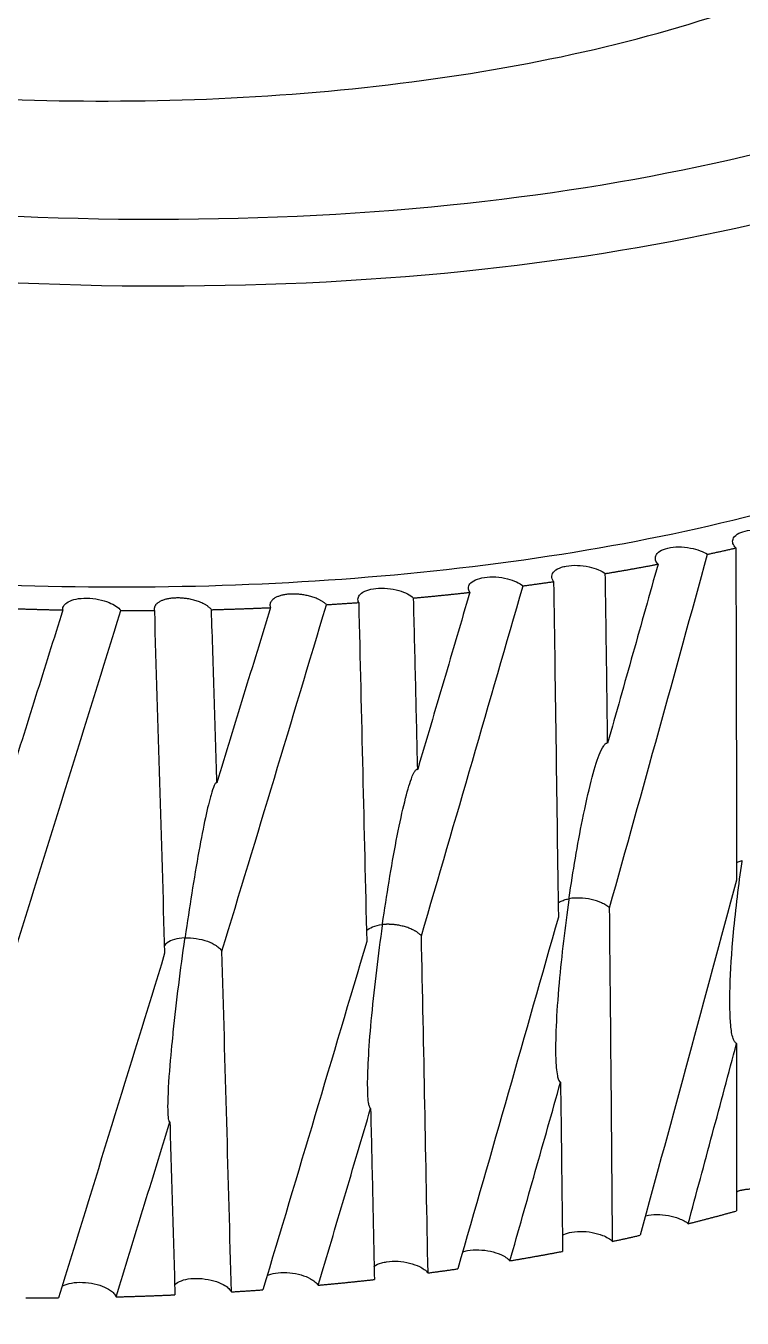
# Model space of a CAD drawing. Header units: millimetres. Extents: x 577 to 7172, y 252 to 2707.
# Drawn here: x 6772.49 to 6779.79, y 2389.91 to 2403.08 of the extents above; entities that cross this region are included whole.
import ezdxf

# ---------------------------------------------------------------- set-up
doc = ezdxf.new("R2010")
doc.units = ezdxf.units.MM
doc.header["$MEASUREMENT"] = 0
doc.layers.add('외형선(ISO)', color=7, linetype='Continuous', lineweight=30)
doc.layers.add('좁은 외형선(ISO)', color=7, linetype='Continuous', lineweight=25)

msp = doc.modelspace()

# ---------------------------------------------------------------- linework, layer by layer
at = {"layer": '외형선(ISO)'}
for points, weights, knots in [([(6759.403, 2414.404), (6756.614, 2413.072), (6756.328, 2411.006), (6755.427, 2404.517), (6769.294, 2402.591), (6783.161, 2400.666), (6784.062, 2407.155), (6784.348, 2409.222), (6782.028, 2411.263)], [0.859654051037, 0.883443540093, 1, 0.707106781187, 1, 0.707106781187, 1, 0.883443540093, 0.859654051037], [5.658089, 5.658089, 5.658089, 6.283185, 6.283185, 7.853982, 7.853982, 9.424778, 9.424778, 10.049874, 10.049874, 10.049874]), ([(6752.87, 2407.917), (6751.776, 2400.037), (6768.615, 2397.7), (6785.453, 2395.362), (6786.547, 2403.241)], [1, 0.707106781187, 1, 0.707106781187, 1], [0, 0, 0, 1.570796, 1.570796, 3.141593, 3.141593, 3.141593]), ([(6751.449, 2399.638), (6751.13, 2399.017), (6751.038, 2398.356), (6749.912, 2390.245), (6767.246, 2387.839), (6784.579, 2385.432), (6785.705, 2393.544), (6785.8, 2394.227), (6785.649, 2394.935)], [0.941983509372, 0.967352736218, 1, 0.707106781187, 1, 0.707106781187, 1, 0.966269938786, 0.940308695397], [2.966504, 2.966504, 2.966504, 3.141593, 3.141593, 4.712389, 4.712389, 6.283185, 6.283185, 6.464081, 6.464081, 6.464081]), ([(6774.378, 2397.128), (6774.306, 2397.218), (6774.116, 2397.242), (6773.813, 2397.282), (6773.795, 2397.142), (6773.793, 2397.131), (6773.796, 2397.119)], [0.877732975923, 0.794046934739, 1, 0.707106781187, 1, 0.967951893007, 0.942917134879], [0.466263, 0.466263, 0.466263, 1.570796, 1.570796, 3.141593, 3.141593, 3.313468, 3.313468, 3.313468]), ([(6775.55, 2397.179), (6775.471, 2397.259), (6775.297, 2397.282), (6774.993, 2397.322), (6774.975, 2397.183), (6774.973, 2397.166), (6774.979, 2397.149)], [0.86774625301, 0.807962858915, 1, 0.707106781187, 1, 0.953098881555, 0.921218356077], [0.540895, 0.540895, 0.540895, 1.570796, 1.570796, 3.141593, 3.141593, 3.393125, 3.393125, 3.393125]), ([(6750.43, 2393.98), (6749.304, 2385.868), (6766.638, 2383.462), (6774.564, 2382.362), (6780.138, 2384.447)], [1, 0.707106781187, 1, 0.840755135543, 0.854671855083], [0, 0, 0, 1.570796, 1.570796, 2.424832, 2.424832, 2.424832]), ([(6776.518, 2393.803), (6776.443, 2393.891), (6776.26, 2393.916), (6776.187, 2393.926), (6776.12, 2393.919)], [0.873896122165, 0.798972037873, 1, 0.909716183117, 0.87509202011], [0.492677, 0.492677, 0.492677, 1.570796, 1.570796, 2.054992, 2.054992, 2.054992]), ([(6780.193, 2391.138), (6780.109, 2391.2), (6779.968, 2391.217), (6779.826, 2391.235), (6779.73, 2391.195)], [0.855278432534, 0.837659160717, 1, 0.836624428416, 0.855510347887], [0.700157, 0.700157, 0.700157, 1.570796, 1.570796, 2.446985, 2.446985, 2.446985])]:
    msp.add_rational_spline(points, weights, degree=2, knots=knots, dxfattribs=at)
for points, knots in [([(6780.275, 2389.201), (6778.975, 2388.714), (6777.447, 2388.353), (6774.186, 2387.932), (6772.413, 2387.865), (6768.849, 2388.018), (6767.013, 2388.24), (6763.505, 2388.938), (6761.79, 2389.421), (6758.675, 2390.589), (6757.235, 2391.288), (6754.804, 2392.827), (6753.782, 2393.685), (6752.283, 2395.48), (6751.792, 2396.443), (6751.543, 2397.842), (6751.533, 2398.287), (6751.593, 2398.721)], [0, 0, 0, 0, 0.551864, 0.551864, 1.097381, 1.097381, 1.638641, 1.638641, 2.176484, 2.176484, 2.716093, 2.716093, 3.260291, 3.260291, 3.810205, 3.810205, 4.064472, 4.064472, 4.064472, 4.064472]), ([(6779.723, 2397.757), (6779.709, 2397.772), (6779.699, 2397.787), (6779.689, 2397.818), (6779.689, 2397.833), (6779.701, 2397.866), (6779.715, 2397.883), (6779.758, 2397.91), (6779.785, 2397.921), (6779.85, 2397.937), (6779.887, 2397.941), (6779.966, 2397.942), (6780.007, 2397.938), (6780.078, 2397.925), (6780.109, 2397.917), (6780.164, 2397.897), (6780.188, 2397.886), (6780.209, 2397.873)], [-0.08671668, -0.08671668, -0.08671668, -0.08671668, -0.07725883, -0.07725883, -0.06749905, -0.06749905, -0.05526344, -0.05526344, -0.04330913, -0.04330913, -0.0309627, -0.0309627, -0.01883371, -0.01883371, -0.00902611, -0.00902611, -0.000001, -0.000001, -0.000001, -0.000001]), ([(6778.93, 2397.592), (6778.918, 2397.606), (6778.909, 2397.62), (6778.902, 2397.648), (6778.902, 2397.662), (6778.914, 2397.694), (6778.928, 2397.71), (6778.97, 2397.737), (6778.998, 2397.748), (6779.063, 2397.764), (6779.101, 2397.768), (6779.18, 2397.768), (6779.221, 2397.764), (6779.296, 2397.75), (6779.329, 2397.741), (6779.388, 2397.719), (6779.413, 2397.707), (6779.434, 2397.693)], [-0.08672233, -0.08672233, -0.08672233, -0.08672233, -0.07796023, -0.07796023, -0.06898257, -0.06898257, -0.05690188, -0.05690188, -0.04495717, -0.04495717, -0.03254968, -0.03254968, -0.02029288, -0.02029288, -0.00968889, -0.00968889, -0.000001, -0.000001, -0.000001, -0.000001]), ([(6778.436, 2394.089), (6778.604, 2394.689), (6778.771, 2395.289), (6779.104, 2396.491), (6779.27, 2397.092), (6779.434, 2397.693)], [0.000001, 0.000001, 0.000001, 0.000001, 0.2024334, 0.2024334, 0.4049747, 0.4049747, 0.4049747, 0.4049747]), ([(6779.723, 2397.757), (6779.725, 2397.192), (6779.726, 2396.627), (6779.729, 2395.5), (6779.73, 2394.937), (6779.731, 2394.374)], [0.000001, 0.000001, 0.000001, 0.000001, 0.2022597, 0.2022597, 0.4043672, 0.4043672, 0.4043672, 0.4043672]), ([(6777.866, 2397.414), (6777.852, 2397.433), (6777.846, 2397.452), (6777.849, 2397.489), (6777.859, 2397.506), (6777.893, 2397.537), (6777.917, 2397.551), (6777.961, 2397.565), (6777.977, 2397.569), (6778.029, 2397.579), (6778.067, 2397.581), (6778.147, 2397.579), (6778.188, 2397.574), (6778.261, 2397.558), (6778.293, 2397.547), (6778.349, 2397.524), (6778.373, 2397.511), (6778.392, 2397.496)], [-0.08673246, -0.08673246, -0.08673246, -0.08673246, -0.07510351, -0.07510351, -0.06303796, -0.06303796, -0.05072624, -0.05072624, -0.04480977, -0.04480977, -0.03243709, -0.03243709, -0.02036734, -0.02036734, -0.00975888, -0.00975888, -0.000001, -0.000001, -0.000001, -0.000001]), ([(6778.93, 2397.592), (6778.844, 2397.288), (6778.759, 2396.984), (6778.588, 2396.376), (6778.502, 2396.073), (6778.416, 2395.769)], [0.000001, 0.000001, 0.000001, 0.000001, 0.1025075, 0.1025075, 0.2050094, 0.2050094, 0.2050094, 0.2050094]), ([(6777.012, 2397.305), (6777.003, 2397.32), (6776.998, 2397.334), (6776.999, 2397.363), (6777.003, 2397.377), (6777.025, 2397.407), (6777.045, 2397.421), (6777.096, 2397.444), (6777.126, 2397.452), (6777.196, 2397.463), (6777.236, 2397.464), (6777.316, 2397.459), (6777.357, 2397.453), (6777.428, 2397.435), (6777.459, 2397.424), (6777.513, 2397.399), (6777.536, 2397.386), (6777.554, 2397.371)], [-0.086721, -0.086721, -0.086721, -0.086721, -0.07756486, -0.07756486, -0.06836785, -0.06836785, -0.05629002, -0.05629002, -0.04471931, -0.04471931, -0.03230156, -0.03230156, -0.02020679, -0.02020679, -0.00973548, -0.00973548, -0.000001, -0.000001, -0.000001, -0.000001]), ([(6777.866, 2397.414), (6777.874, 2396.844), (6777.882, 2396.273), (6777.898, 2395.134), (6777.906, 2394.565), (6777.914, 2393.996)], [0.000001, 0.000001, 0.000001, 0.000001, 0.2022283, 0.2022283, 0.4043452, 0.4043452, 0.4043452, 0.4043452]), ([(6778.416, 2395.769), (6778.413, 2396.057), (6778.409, 2396.345), (6778.401, 2396.92), (6778.397, 2397.208), (6778.392, 2397.496)], [0.0000012, 0.0000012, 0.0000012, 0.0000012, 0.102522, 0.102522, 0.2050474, 0.2050474, 0.2050474, 0.2050474]), ([(6772.863, 2397.125), (6772.861, 2397.142), (6772.865, 2397.157), (6772.884, 2397.185), (6772.898, 2397.197), (6772.939, 2397.22), (6772.967, 2397.23), (6773.032, 2397.243), (6773.068, 2397.246), (6773.147, 2397.245), (6773.188, 2397.241), (6773.266, 2397.225), (6773.302, 2397.215), (6773.361, 2397.19), (6773.385, 2397.178), (6773.425, 2397.15), (6773.442, 2397.134), (6773.453, 2397.119)], [-0.08672209, -0.08672209, -0.08672209, -0.08672209, -0.0765839, -0.0765839, -0.0668564, -0.0668564, -0.05522703, -0.05522703, -0.0434127, -0.0434127, -0.03110254, -0.03110254, -0.01935645, -0.01935645, -0.00992465, -0.00992465, -0.000001, -0.000001, -0.000001, -0.000001]), ([(6775.879, 2397.201), (6775.872, 2397.216), (6775.87, 2397.23), (6775.875, 2397.259), (6775.882, 2397.272), (6775.909, 2397.3), (6775.932, 2397.314), (6775.987, 2397.334), (6776.019, 2397.341), (6776.091, 2397.349), (6776.132, 2397.349), (6776.212, 2397.341), (6776.251, 2397.334), (6776.32, 2397.314), (6776.35, 2397.302), (6776.401, 2397.276), (6776.422, 2397.262), (6776.438, 2397.247)], [-0.08671472, -0.08671472, -0.08671472, -0.08671472, -0.07748704, -0.07748704, -0.0683157, -0.0683157, -0.05612878, -0.05612878, -0.04454179, -0.04454179, -0.03216327, -0.03216327, -0.02025304, -0.02025304, -0.00990414, -0.00990414, -0.000001, -0.000001, -0.000001, -0.000001]), ([(6776.48, 2395.501), (6776.473, 2395.792), (6776.467, 2396.083), (6776.453, 2396.664), (6776.446, 2396.956), (6776.438, 2397.247)], [0.0000024, 0.0000024, 0.0000024, 0.0000024, 0.1025227, 0.1025227, 0.2050486, 0.2050486, 0.2050486, 0.2050486]), ([(6777.012, 2397.305), (6776.923, 2397.004), (6776.835, 2396.703), (6776.657, 2396.102), (6776.569, 2395.801), (6776.48, 2395.501)], [0.000001, 0.000001, 0.000001, 0.000001, 0.1025079, 0.1025079, 0.2050094, 0.2050094, 0.2050094, 0.2050094]), ([(6776.518, 2393.803), (6776.692, 2394.397), (6776.865, 2394.991), (6777.211, 2396.181), (6777.383, 2396.776), (6777.554, 2397.371)], [0.000001, 0.000001, 0.000001, 0.000001, 0.2024334, 0.2024334, 0.4049748, 0.4049748, 0.4049748, 0.4049748]), ([(6772.863, 2397.125), (6772.771, 2396.831), (6772.678, 2396.537), (6772.493, 2395.948), (6772.401, 2395.654), (6772.308, 2395.36)], [0.000001, 0.000001, 0.000001, 0.000001, 0.102488, 0.102488, 0.2049842, 0.2049842, 0.2049842, 0.2049842]), ([(6772.368, 2393.624), (6772.55, 2394.206), (6772.731, 2394.787), (6773.093, 2395.952), (6773.274, 2396.535), (6773.453, 2397.119)], [0.0000788, 0.0000788, 0.0000788, 0.0000788, 0.2024889, 0.2024889, 0.4050617, 0.4050617, 0.4050617, 0.4050617]), ([(6773.796, 2397.119), (6773.813, 2396.536), (6773.83, 2395.954), (6773.865, 2394.79), (6773.883, 2394.208), (6773.901, 2393.627)], [0.000001, 0.000001, 0.000001, 0.000001, 0.2022597, 0.2022597, 0.4043539, 0.4043539, 0.4043539, 0.4043539]), ([(6774.433, 2395.364), (6774.424, 2395.658), (6774.415, 2395.952), (6774.397, 2396.54), (6774.388, 2396.834), (6774.378, 2397.128)], [0, 0, 0, 0, 0.102515, 0.102515, 0.205021, 0.205021, 0.205021, 0.205021]), ([(6774.979, 2397.149), (6774.888, 2396.851), (6774.797, 2396.553), (6774.615, 2395.959), (6774.524, 2395.661), (6774.433, 2395.364)], [0.000001, 0.000001, 0.000001, 0.000001, 0.1024871, 0.1024871, 0.2049823, 0.2049823, 0.2049823, 0.2049823]), ([(6774.484, 2393.647), (6774.663, 2394.235), (6774.842, 2394.823), (6775.197, 2396), (6775.374, 2396.59), (6775.55, 2397.179)], [0, 0, 0, 0, 0.2024215, 0.2024215, 0.4049267, 0.4049267, 0.4049267, 0.4049267]), ([(6775.879, 2397.201), (6775.893, 2396.624), (6775.906, 2396.048), (6775.933, 2394.896), (6775.947, 2394.321), (6775.961, 2393.746)], [0.000001, 0.000001, 0.000001, 0.000001, 0.2022282, 0.2022282, 0.4043452, 0.4043452, 0.4043452, 0.4043452]), ([(6778.023, 2394.183), (6778.024, 2394.186), (6778.024, 2394.19), (6778.063, 2394.46), (6778.109, 2394.735), (6778.22, 2395.285), (6778.279, 2395.516), (6778.343, 2395.68), (6778.359, 2395.718), (6778.382, 2395.751), (6778.39, 2395.76), (6778.4, 2395.767), (6778.403, 2395.769), (6778.41, 2395.77), (6778.413, 2395.77), (6778.416, 2395.769)], [-0.0012119, -0.0012119, -0.0012119, -0.0012119, 0, 0, 0.0917689, 0.0917689, 0.2002994, 0.2002994, 0.2272325, 0.2272325, 0.2368235, 0.2368235, 0.2408067, 0.2408067, 0.2443109, 0.2443109, 0.2443109, 0.2443109]), ([(6776.12, 2393.919), (6776.121, 2393.922), (6776.121, 2393.926), (6776.163, 2394.213), (6776.211, 2394.509), (6776.315, 2395.046), (6776.365, 2395.257), (6776.418, 2395.413), (6776.432, 2395.449), (6776.451, 2395.483), (6776.458, 2395.492), (6776.467, 2395.499), (6776.469, 2395.501), (6776.475, 2395.502), (6776.477, 2395.502), (6776.48, 2395.501)], [-0.0011975, -0.0011975, -0.0011975, -0.0011975, 0, 0, 0.0977703, 0.0977703, 0.1974615, 0.1974615, 0.2232164, 0.2232164, 0.2329359, 0.2329359, 0.2369454, 0.2369454, 0.2404478, 0.2404478, 0.2404478, 0.2404478]), ([(6774.433, 2395.364), (6774.431, 2395.365), (6774.429, 2395.365), (6774.425, 2395.364), (6774.423, 2395.362), (6774.416, 2395.355), (6774.411, 2395.345), (6774.395, 2395.312), (6774.383, 2395.275), (6774.34, 2395.124), (6774.296, 2394.924), (6774.2, 2394.394), (6774.152, 2394.088), (6774.11, 2393.791), (6774.109, 2393.788), (6774.109, 2393.784)], [-0.2385344, -0.2385344, -0.2385344, -0.2385344, -0.2350932, -0.2350932, -0.231099, -0.231099, -0.2213571, -0.2213571, -0.1957853, -0.1957853, -0.100959, -0.100959, 0, 0, 0.0011867, 0.0011867, 0.0011867, 0.0011867]), ([(6779.731, 2392.708), (6779.728, 2392.709), (6779.724, 2392.711), (6779.716, 2392.718), (6779.713, 2392.722), (6779.704, 2392.736), (6779.699, 2392.747), (6779.683, 2392.794), (6779.676, 2392.845), (6779.652, 2393.088), (6779.662, 2393.427), (6779.711, 2393.96), (6779.725, 2394.083), (6779.753, 2394.322), (6779.769, 2394.442), (6779.787, 2394.564), (6779.787, 2394.567), (6779.788, 2394.571)], [-0.2701523, -0.2701523, -0.2701523, -0.2701523, -0.2651018, -0.2651018, -0.2598008, -0.2598008, -0.2505391, -0.2505391, -0.2185043, -0.2185043, -0.0811759, -0.0811759, -0.0405628, -0.0405628, 0, 0, 0.0012287, 0.0012287, 0.0012287, 0.0012287]), ([(6779.788, 2394.571), (6779.787, 2394.571), (6779.786, 2394.57), (6779.77, 2394.566), (6779.756, 2394.561), (6779.739, 2394.553), (6779.735, 2394.551), (6779.73, 2394.549)], [-0.047470689, -0.047470689, -0.047470689, -0.047470689, -0.047197975, -0.047197975, -0.041371968, -0.041371968, -0.03918041, -0.03918041, -0.03918041, -0.03918041]), ([(6779.73, 2394.373), (6779.568, 2393.769), (6779.404, 2393.165), (6779.077, 2391.958), (6778.912, 2391.356), (6778.747, 2390.753)], [0, 0, 0, 0, 0.202344, 0.202344, 0.4046361, 0.4046361, 0.4046361, 0.4046361]), ([(6778.023, 2394.183), (6778.023, 2394.179), (6778.022, 2394.176), (6777.983, 2393.899), (6777.947, 2393.606), (6777.893, 2393.002), (6777.881, 2392.733), (6777.889, 2392.497), (6777.893, 2392.427), (6777.907, 2392.364), (6777.911, 2392.349), (6777.919, 2392.331), (6777.922, 2392.326), (6777.927, 2392.319), (6777.929, 2392.318), (6777.933, 2392.315), (6777.935, 2392.314), (6777.936, 2392.313)], [-0.1175619, -0.1175619, -0.1175619, -0.1175619, -0.1170011, -0.1170011, -0.0735952, -0.0735952, -0.0239366, -0.0239366, -0.0085332, -0.0085332, -0.004356, -0.004356, -0.0021386, -0.0021386, -0.0010841, -0.0010841, -0.0000011, -0.0000011, -0.0000011, -0.0000011]), ([(6777.912, 2394.14), (6777.919, 2394.144), (6777.926, 2394.149), (6777.945, 2394.159), (6777.958, 2394.165), (6777.988, 2394.175), (6778.004, 2394.179), (6778.022, 2394.182), (6778.023, 2394.182), (6778.023, 2394.183)], [0.03119285, 0.03119285, 0.03119285, 0.03119285, 0.03513985, 0.03513985, 0.04109188, 0.04109188, 0.04720907, 0.04720907, 0.04748325, 0.04748325, 0.04748325, 0.04748325]), ([(6778.436, 2394.089), (6778.425, 2394.099), (6778.413, 2394.108), (6778.385, 2394.125), (6778.369, 2394.133), (6778.322, 2394.155), (6778.287, 2394.166), (6778.211, 2394.183), (6778.171, 2394.188), (6778.094, 2394.191), (6778.058, 2394.189), (6778.025, 2394.183), (6778.024, 2394.183), (6778.023, 2394.183)], [-0.04723717, -0.04723717, -0.04723717, -0.04723717, -0.04103258, -0.04103258, -0.03493638, -0.03493638, -0.02351647, -0.02351647, -0.01148692, -0.01148692, 0, 0, 0.00027503, 0.00027503, 0.00027503, 0.00027503]), ([(6778.466, 2390.691), (6778.462, 2391.257), (6778.458, 2391.822), (6778.447, 2392.955), (6778.442, 2393.522), (6778.436, 2394.089)], [0.000001, 0.000001, 0.000001, 0.000001, 0.2024117, 0.2024117, 0.4048476, 0.4048476, 0.4048476, 0.4048476]), ([(6775.958, 2393.856), (6775.959, 2393.856), (6775.959, 2393.856), (6775.973, 2393.872), (6775.994, 2393.885), (6776.048, 2393.907), (6776.081, 2393.915), (6776.119, 2393.919), (6776.12, 2393.919), (6776.12, 2393.919)], [0.02333501, 0.02333501, 0.02333501, 0.02333501, 0.02364131, 0.02364131, 0.03497217, 0.03497217, 0.0472322, 0.0472322, 0.04750759, 0.04750759, 0.04750759, 0.04750759]), ([(6776.12, 2393.919), (6776.12, 2393.916), (6776.119, 2393.912), (6776.077, 2393.615), (6776.038, 2393.297), (6775.981, 2392.699), (6775.966, 2392.452), (6775.967, 2392.224), (6775.969, 2392.155), (6775.978, 2392.093), (6775.981, 2392.08), (6775.987, 2392.063), (6775.989, 2392.057), (6775.993, 2392.051), (6775.995, 2392.049), (6775.997, 2392.047), (6775.999, 2392.046), (6776, 2392.045)], [-0.1122428, -0.1122428, -0.1122428, -0.1122428, -0.111709, -0.111709, -0.0667872, -0.0667872, -0.0231368, -0.0231368, -0.0080983, -0.0080983, -0.0041816, -0.0041816, -0.0020551, -0.0020551, -0.0010411, -0.0010411, -0.0000016, -0.0000016, -0.0000016, -0.0000016]), ([(6774.109, 2393.784), (6774.108, 2393.784), (6774.107, 2393.784), (6774.067, 2393.783), (6774.031, 2393.777), (6773.971, 2393.759), (6773.946, 2393.748), (6773.915, 2393.724), (6773.905, 2393.714), (6773.899, 2393.702)], [-0.04752686, -0.04752686, -0.04752686, -0.04752686, -0.04725051, -0.04725051, -0.03493475, -0.03493475, -0.02364965, -0.02364965, -0.01564354, -0.01564354, -0.01564354, -0.01564354]), ([(6773.953, 2391.908), (6773.952, 2391.909), (6773.95, 2391.911), (6773.947, 2391.917), (6773.945, 2391.922), (6773.942, 2391.935), (6773.94, 2391.945), (6773.936, 2391.985), (6773.935, 2392.025), (6773.935, 2392.291), (6773.976, 2392.698), (6774.022, 2393.138), (6774.064, 2393.47), (6774.108, 2393.777), (6774.108, 2393.781), (6774.109, 2393.784)], [-0.1572471, -0.1572471, -0.1572471, -0.1572471, -0.1560649, -0.1560649, -0.1548522, -0.1548522, -0.152721, -0.152721, -0.146331, -0.146331, -0.104388, -0.104388, 0, 0, 0.0011863, 0.0011863, 0.0011863, 0.0011863]), ([(6774.109, 2393.784), (6774.11, 2393.784), (6774.11, 2393.784), (6774.147, 2393.785), (6774.185, 2393.783), (6774.262, 2393.771), (6774.301, 2393.762), (6774.37, 2393.737), (6774.4, 2393.722), (6774.438, 2393.697), (6774.449, 2393.688), (6774.47, 2393.668), (6774.478, 2393.657), (6774.484, 2393.647)], [-0.04749689, -0.04749689, -0.04749689, -0.04749689, -0.04722014, -0.04722014, -0.03593273, -0.03593273, -0.02373182, -0.02373182, -0.01252997, -0.01252997, -0.00643005, -0.00643005, -0.00002292, -0.00002292, -0.00002292, -0.00002292]), ([(6776.586, 2390.369), (6776.575, 2390.94), (6776.564, 2391.512), (6776.542, 2392.657), (6776.53, 2393.23), (6776.518, 2393.803)], [0.000001, 0.000001, 0.000001, 0.000001, 0.2024117, 0.2024117, 0.4048476, 0.4048476, 0.4048476, 0.4048476]), ([(6773.901, 2393.627), (6773.721, 2393.041), (6773.541, 2392.455), (6773.18, 2391.285), (6772.999, 2390.7), (6772.818, 2390.116)], [0, 0, 0, 0, 0.2023715, 0.2023715, 0.4046635, 0.4046635, 0.4046635, 0.4046635]), ([(6774.582, 2390.176), (6774.566, 2390.754), (6774.55, 2391.332), (6774.518, 2392.489), (6774.501, 2393.068), (6774.484, 2393.647)], [0.000001, 0.000001, 0.000001, 0.000001, 0.202444, 0.202444, 0.4048711, 0.4048711, 0.4048711, 0.4048711]), ([(6779.238, 2390.871), (6779.32, 2391.177), (6779.403, 2391.483), (6779.567, 2392.095), (6779.649, 2392.402), (6779.731, 2392.708)], [0.000001, 0.000001, 0.000001, 0.000001, 0.1025044, 0.1025044, 0.205043, 0.205043, 0.205043, 0.205043]), ([(6779.731, 2392.708), (6779.731, 2392.423), (6779.731, 2392.139), (6779.73, 2391.57), (6779.73, 2391.286), (6779.729, 2391.001)], [0, 0, 0, 0, 0.102521, 0.102521, 0.2050243, 0.2050243, 0.2050243, 0.2050243]), ([(6777.421, 2390.493), (6777.507, 2390.797), (6777.593, 2391.1), (6777.765, 2391.706), (6777.851, 2392.01), (6777.936, 2392.313)], [0.000001, 0.000001, 0.000001, 0.000001, 0.1025328, 0.1025328, 0.2050688, 0.2050688, 0.2050688, 0.2050688]), ([(6777.936, 2392.313), (6777.94, 2392.026), (6777.944, 2391.738), (6777.95, 2391.163), (6777.954, 2390.876), (6777.957, 2390.589)], [0.0000012, 0.0000012, 0.0000012, 0.0000012, 0.1025275, 0.1025275, 0.2050495, 0.2050495, 0.2050495, 0.2050495]), ([(6775.467, 2390.244), (6775.556, 2390.544), (6775.645, 2390.844), (6775.823, 2391.444), (6775.912, 2391.745), (6776, 2392.045)], [0.000001, 0.000001, 0.000001, 0.000001, 0.1025332, 0.1025332, 0.2050688, 0.2050688, 0.2050688, 0.2050688]), ([(6776, 2392.045), (6776.007, 2391.754), (6776.014, 2391.464), (6776.027, 2390.883), (6776.033, 2390.592), (6776.039, 2390.302)], [0.0000028, 0.0000028, 0.0000028, 0.0000028, 0.1025287, 0.1025287, 0.2050511, 0.2050511, 0.2050511, 0.2050511]), ([(6773.407, 2390.125), (6773.498, 2390.422), (6773.589, 2390.719), (6773.771, 2391.313), (6773.862, 2391.61), (6773.953, 2391.908)], [0.000001, 0.000001, 0.000001, 0.000001, 0.1025131, 0.1025131, 0.2050576, 0.2050576, 0.2050576, 0.2050576]), ([(6773.954, 2391.908), (6773.962, 2391.614), (6773.971, 2391.32), (6773.989, 2390.733), (6773.998, 2390.439), (6774.006, 2390.146)], [0, 0, 0, 0, 0.1025356, 0.1025356, 0.2050389, 0.2050389, 0.2050389, 0.2050389]), ([(6778.801, 2390.951), (6778.803, 2390.951), (6778.805, 2390.952), (6778.84, 2390.96), (6778.877, 2390.964), (6778.957, 2390.965), (6778.997, 2390.961), (6779.075, 2390.947), (6779.111, 2390.937), (6779.162, 2390.917), (6779.18, 2390.908), (6779.212, 2390.89), (6779.226, 2390.881), (6779.238, 2390.871)], [0.04869151, 0.04869151, 0.04869151, 0.04869151, 0.049388, 0.049388, 0.06176915, 0.06176915, 0.07396298, 0.07396298, 0.0854305, 0.0854305, 0.09213987, 0.09213987, 0.0987921, 0.0987921, 0.0987921, 0.0987921]), ([(6777.955, 2390.753), (6777.975, 2390.765), (6777.999, 2390.774), (6778.06, 2390.788), (6778.098, 2390.793), (6778.177, 2390.793), (6778.218, 2390.789), (6778.295, 2390.775), (6778.331, 2390.765), (6778.385, 2390.744), (6778.404, 2390.734), (6778.439, 2390.714), (6778.454, 2390.703), (6778.466, 2390.691)], [0.03733178, 0.03733178, 0.03733178, 0.03733178, 0.04776602, 0.04776602, 0.06015468, 0.06015468, 0.07236195, 0.07236195, 0.08384605, 0.08384605, 0.09128382, 0.09128382, 0.09879308, 0.09879308, 0.09879308, 0.09879308]), ([(6776.939, 2390.584), (6776.954, 2390.589), (6776.971, 2390.593), (6777.025, 2390.603), (6777.063, 2390.606), (6777.144, 2390.603), (6777.184, 2390.598), (6777.26, 2390.582), (6777.295, 2390.57), (6777.346, 2390.548), (6777.363, 2390.538), (6777.396, 2390.517), (6777.41, 2390.505), (6777.421, 2390.493)], [0.0413867, 0.0413867, 0.0413867, 0.0413867, 0.04789261, 0.04789261, 0.06029354, 0.06029354, 0.07242346, 0.07242346, 0.08384725, 0.08384725, 0.09115343, 0.09115343, 0.09879017, 0.09879017, 0.09879017, 0.09879017]), ([(6776.036, 2390.435), (6776.037, 2390.436), (6776.037, 2390.436), (6776.057, 2390.452), (6776.083, 2390.464), (6776.13, 2390.477), (6776.146, 2390.48), (6776.2, 2390.488), (6776.239, 2390.49), (6776.32, 2390.485), (6776.36, 2390.479), (6776.434, 2390.46), (6776.468, 2390.448), (6776.516, 2390.425), (6776.533, 2390.415), (6776.563, 2390.393), (6776.576, 2390.381), (6776.586, 2390.369)], [0.02943602, 0.02943602, 0.02943602, 0.02943602, 0.02981357, 0.02981357, 0.0420763, 0.0420763, 0.04800815, 0.04800815, 0.0604069, 0.0604069, 0.07245253, 0.07245253, 0.08379822, 0.08379822, 0.09106188, 0.09106188, 0.09878837, 0.09878837, 0.09878837, 0.09878837]), ([(6772.855, 2390.233), (6772.874, 2390.245), (6772.899, 2390.255), (6772.96, 2390.269), (6772.996, 2390.273), (6773.073, 2390.274), (6773.114, 2390.271), (6773.193, 2390.257), (6773.231, 2390.247), (6773.297, 2390.222), (6773.325, 2390.207), (6773.362, 2390.181), (6773.375, 2390.171), (6773.394, 2390.149), (6773.402, 2390.137), (6773.407, 2390.125)], [0.02677489, 0.02677489, 0.02677489, 0.02677489, 0.03762294, 0.03762294, 0.04938716, 0.04938716, 0.06175996, 0.06175996, 0.07352254, 0.07352254, 0.08477997, 0.08477997, 0.09160718, 0.09160718, 0.0987863, 0.0987863, 0.0987863, 0.0987863]), ([(6774.003, 2390.246), (6774.008, 2390.251), (6774.012, 2390.256), (6774.037, 2390.276), (6774.062, 2390.288), (6774.123, 2390.306), (6774.157, 2390.311), (6774.233, 2390.315), (6774.274, 2390.313), (6774.355, 2390.302), (6774.393, 2390.293), (6774.461, 2390.269), (6774.491, 2390.256), (6774.531, 2390.231), (6774.544, 2390.221), (6774.567, 2390.199), (6774.576, 2390.188), (6774.582, 2390.176)], [0.02167837, 0.02167837, 0.02167837, 0.02167837, 0.02540078, 0.02540078, 0.03771756, 0.03771756, 0.04940517, 0.04940517, 0.06186337, 0.06186337, 0.07368432, 0.07368432, 0.08485687, 0.08485687, 0.09161836, 0.09161836, 0.09878847, 0.09878847, 0.09878847, 0.09878847]), ([(6774.946, 2390.343), (6774.951, 2390.346), (6774.957, 2390.348), (6774.99, 2390.36), (6775.022, 2390.367), (6775.094, 2390.375), (6775.135, 2390.375), (6775.215, 2390.367), (6775.255, 2390.359), (6775.327, 2390.338), (6775.359, 2390.326), (6775.404, 2390.301), (6775.42, 2390.291), (6775.447, 2390.268), (6775.459, 2390.256), (6775.467, 2390.244)], [0.03408662, 0.03408662, 0.03408662, 0.03408662, 0.03660171, 0.03660171, 0.04817802, 0.04817802, 0.06058538, 0.06058538, 0.0725538, 0.0725538, 0.08383648, 0.08383648, 0.09105151, 0.09105151, 0.09878769, 0.09878769, 0.09878769, 0.09878769])]:
    msp.add_open_spline(points, degree=3, knots=knots, dxfattribs=at)
for points, weights in [([(6779.434, 2397.693), (6779.58, 2397.724), (6779.723, 2397.757)], [0.85696326618, 0.856415803121, 0.855956236465]), ([(6778.392, 2397.496), (6778.664, 2397.541), (6778.93, 2397.592)], [0.861889523233, 0.860354729246, 0.859102511447]), ([(6777.554, 2397.371), (6777.711, 2397.392), (6777.866, 2397.414)], [0.867238859508, 0.866129649887, 0.865110341897]), ([(6776.438, 2397.247), (6776.727, 2397.273), (6777.012, 2397.305)], [0.876162387865, 0.873595886723, 0.871320726591]), ([(6772.245, 2397.143), (6772.555, 2397.132), (6772.863, 2397.125)], [0.927909108112, 0.922991599114, 0.918399309151]), ([(6773.453, 2397.119), (6773.625, 2397.118), (6773.796, 2397.119)], [0.909958265526, 0.907598586067, 0.905337623024]), ([(6774.378, 2397.128), (6774.68, 2397.136), (6774.979, 2397.149)], [0.897924855809, 0.894244427536, 0.890869275463]), ([(6775.55, 2397.179), (6775.715, 2397.189), (6775.879, 2397.201)], [0.884711535564, 0.883005256874, 0.881392417219]), ([(6779.238, 2390.871), (6779.487, 2390.933), (6779.729, 2391.001)], [0.85463953273, 0.854090564643, 0.853819061126]), ([(6778.466, 2390.691), (6778.608, 2390.721), (6778.747, 2390.753)], [0.856947358776, 0.856417053787, 0.855969608555]), ([(6777.421, 2390.493), (6777.692, 2390.538), (6777.957, 2390.589)], [0.861886728723, 0.860354981779, 0.859104784518]), ([(6776.586, 2390.369), (6776.738, 2390.389), (6776.889, 2390.411)], [0.867206590702, 0.866130900323, 0.865139960024]), ([(6775.467, 2390.244), (6775.755, 2390.27), (6776.039, 2390.302)], [0.876157709313, 0.873596139128, 0.871324851605]), ([(6773.407, 2390.125), (6773.708, 2390.133), (6774.006, 2390.146)], [0.897918138671, 0.894244679498, 0.89087538755]), ([(6774.582, 2390.176), (6774.743, 2390.186), (6774.902, 2390.197)], [0.884661855649, 0.883006506086, 0.881439241299]), ([(6772.486, 2390.116), (6772.653, 2390.115), (6772.818, 2390.116)], [0.909889509611, 0.907599831708, 0.90540321355])]:
    msp.add_rational_spline(points, weights, degree=2, dxfattribs=at)
for points in [[(6777.914, 2393.996), (6777.574, 2392.799), (6777.233, 2391.604), (6776.889, 2390.411)], [(6775.961, 2393.746), (6775.609, 2392.561), (6775.257, 2391.379), (6774.902, 2390.197)]]:
    msp.add_open_spline(points, degree=3, dxfattribs=at)
at = {"layer": '좁은 외형선(ISO)'}
for points, knots in [([(6781.862, 2402.362), (6780.418, 2401.821), (6776.827, 2401.031), (6770.321, 2401.068), (6763.794, 2402.391), (6758.425, 2404.677), (6754.754, 2407.597), (6753.355, 2410.839), (6754.656, 2413.798), (6757.083, 2415.259), (6758.527, 2415.799)], [0, 0, 0, 0, 6.219788, 12.958988, 19.698188, 25.917976, 32.137763, 38.876964, 45.616164, 51.835951, 51.835951, 51.835951, 51.835951]), ([(6714.081, 2413.034), (6710.834, 2411.819), (6704.963, 2409.03), (6698.152, 2403.776), (6693.815, 2397.558), (6692.387, 2390.563), (6694.041, 2383.246), (6698.588, 2376.1), (6705.587, 2369.405), (6714.555, 2363.366), (6725.365, 2358.016), (6737.975, 2353.419), (6752.053, 2349.839), (6767.105, 2347.536), (6782.133, 2346.699), (6796.145, 2347.346), (6808.651, 2349.32), (6815.769, 2351.39), (6819.016, 2352.606)], [233.105819, 233.105819, 233.105819, 233.105819, 247.090966, 261.076126, 276.229192, 291.382259, 306.535325, 321.688391, 335.673551, 349.65871, 363.64387, 377.629029, 392.782095, 407.935162, 423.088228, 438.241295, 452.226454, 466.211614, 466.211614, 466.211614, 466.211614]), ([(6782.155, 2401.72), (6780.667, 2401.163), (6778.891, 2400.773), (6776.952, 2400.575), (6774.85, 2400.361), (6772.557, 2400.375), (6770.26, 2400.615), (6767.963, 2400.854), (6765.663, 2401.321), (6763.548, 2401.975), (6761.596, 2402.578), (6759.802, 2403.342), (6758.292, 2404.212), (6756.781, 2405.082), (6755.554, 2406.058), (6754.698, 2407.071), (6753.77, 2408.169), (6753.277, 2409.312), (6753.259, 2410.405), (6753.256, 2410.597), (6753.268, 2410.787), (6753.294, 2410.976)], [0, 0, 0, 0, 6.219789, 6.219789, 6.219789, 12.958989, 12.958989, 12.958989, 19.69819, 19.69819, 19.69819, 25.917979, 25.917979, 25.917979, 32.137767, 32.137767, 32.137767, 38.876968, 38.876968, 38.876968, 40.061564, 40.061564, 40.061564, 40.061564]), ([(6780.453, 2389.465), (6778.966, 2388.908), (6777.19, 2388.518), (6775.251, 2388.32), (6773.149, 2388.106), (6770.856, 2388.12), (6768.559, 2388.359), (6766.262, 2388.599), (6763.961, 2389.066), (6761.846, 2389.72), (6759.894, 2390.323), (6758.101, 2391.087), (6756.59, 2391.957), (6755.08, 2392.827), (6753.853, 2393.802), (6752.997, 2394.816), (6752.069, 2395.914), (6751.575, 2397.057), (6751.558, 2398.15), (6751.555, 2398.342), (6751.567, 2398.532), (6751.593, 2398.721)], [0, 0, 0, 0, 6.219789, 6.219789, 6.219789, 12.958989, 12.958989, 12.958989, 19.69819, 19.69819, 19.69819, 25.917979, 25.917979, 25.917979, 32.137767, 32.137767, 32.137767, 38.876968, 38.876968, 38.876968, 40.061564, 40.061564, 40.061564, 40.061564])]:
    msp.add_open_spline(points, degree=3, knots=knots, dxfattribs=at)
msp.add_rational_spline([(6692.164, 2392.431), (6687.341, 2357.669), (6761.626, 2347.357), (6795.595, 2342.641), (6819.485, 2351.58)], [0.999981581567, 0.707115990693, 1, 0.840755135543, 0.854671855083], degree=2, knots=[0.000049, 0.000049, 0.000049, 1.570796, 1.570796, 2.424832, 2.424832, 2.424832], dxfattribs=at)

doc.saveas('drawing.dxf')
